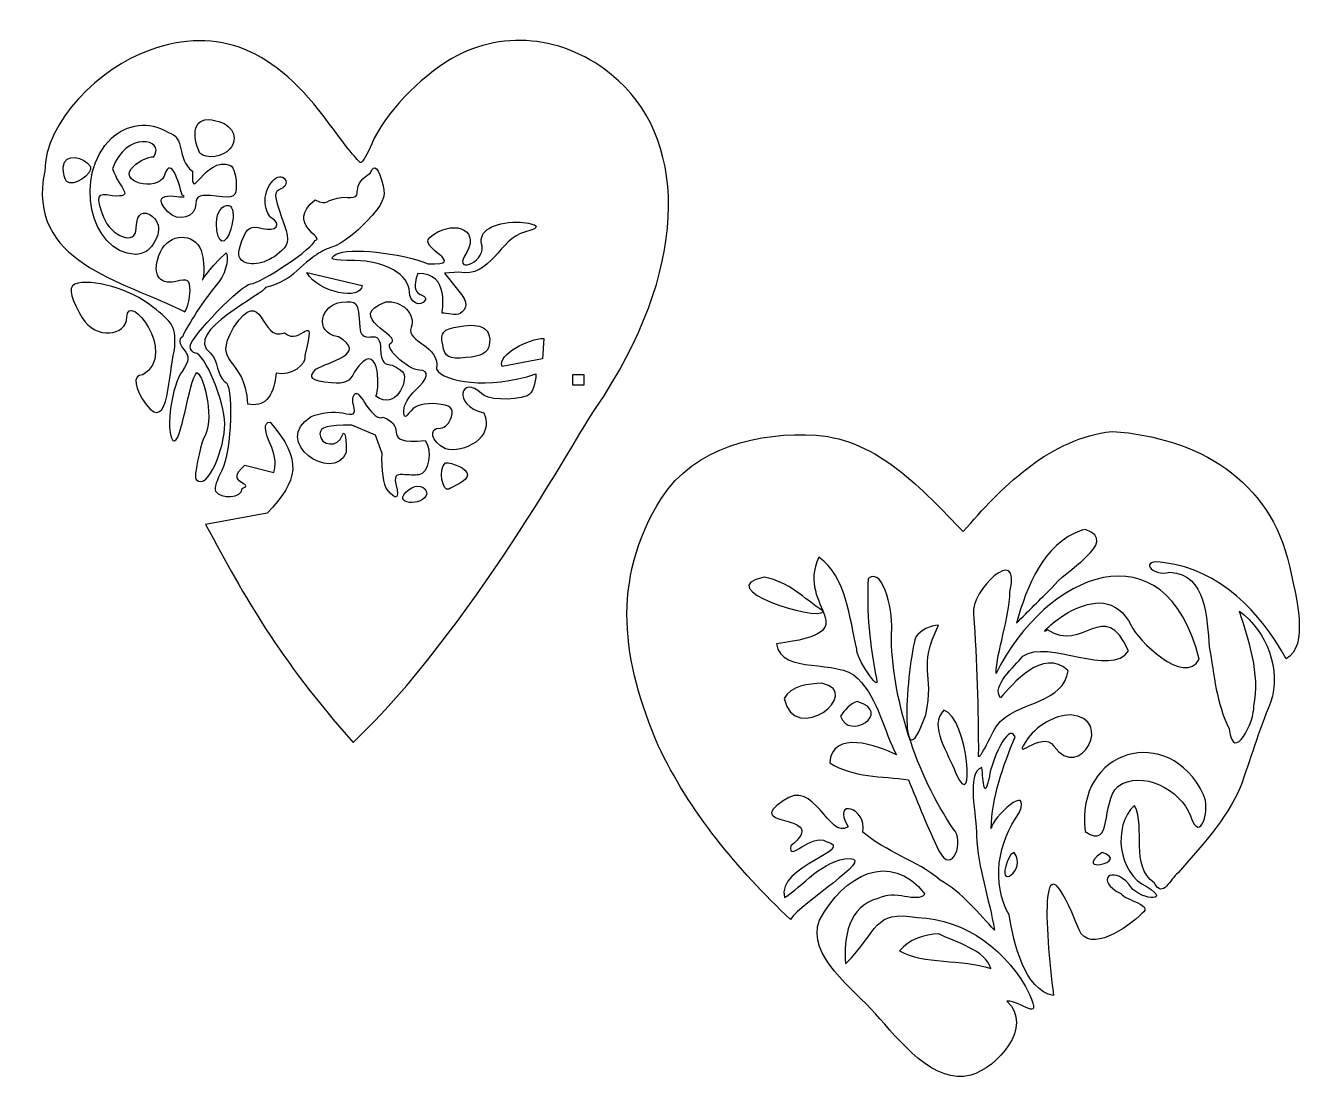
# Model space of a CAD drawing. Header units: centimetres. Extents: x -29.1 to 8.7, y 0.6 to 12.5.
# Drawn here: x -2.84 to 8.71, y 2.95 to 12.48 of the extents above; entities that cross this region are included whole.
import ezdxf

# ---------------------------------------------------------------- set-up
doc = ezdxf.new("R2010")
doc.units = ezdxf.units.CM
doc.header["$MEASUREMENT"] = 0
doc.header["$XCLIPFRAME"] = 0
doc.layers.add('Layer 1', color=7, linetype='Continuous')
picture_1 = doc.add_image_def('image2.jpg', size_in_pixel=(508, 491))

msp = doc.modelspace()

# ---------------------------------------------------------------- linework, layer by layer
at = {"layer": 'Layer 1'}
for points, knots in [([(0.11087, 6.03095), (-0.5695, 6.80321), (-0.84906, 7.31481), (-1.2163, 7.99285), (-1.2163, 7.99285), (-1.2163, 7.99285), (-0.66171, 8.09257), (-0.66171, 8.09257), (-0.66171, 8.09257), (-0.38241, 8.38669), (-0.33907, 8.57271), (-0.63668, 8.91141), (-0.63668, 8.91141), (-0.69631, 8.91141), (-0.69136, 8.83681), (-0.62155, 8.6836), (-0.62155, 8.6836), (-0.58854, 8.61116), (-0.58075, 8.51348), (-0.60375, 8.46057), (-0.60375, 8.46057), (-0.60375, 8.46057), (-0.86194, 8.5267), (-0.86194, 8.5267), (-0.86194, 8.5267), (-1.06457, 8.35058), (-0.75431, 8.36737), (-0.88789, 8.31453), (-0.88789, 8.31453), (-0.88789, 8.23095), (-1.07939, 8.215), (-1.12703, 8.29209), (-1.12703, 8.29209), (-1.14284, 8.31767), (-1.11208, 8.39633), (-1.06959, 8.47781), (-1.06959, 8.47781), (-0.98248, 8.64484), (-0.96193, 9.27474), (-1.04359, 9.27474), (-1.04359, 9.27474), (-1.11915, 9.3395), (-1.09613, 9.45447), (-1.17335, 9.53426), (-1.17335, 9.53426), (-1.42861, 9.72779), (-0.67523, 10.06866), (-0.67721, 10.12397), (-0.67721, 10.12397), (-0.59503, 10.14041), (-0.48203, 10.19546), (-0.42609, 10.2463), (-0.42609, 10.2463), (-0.24152, 10.41407), (-0.18048, 10.45541), (-0.06154, 10.49316), (-0.06154, 10.49316), (0.00318, 10.5137), (0.13669, 10.61582), (0.23517, 10.7201), (0.23517, 10.7201), (0.37559, 10.8688), (0.40722, 10.93766), (0.38179, 11.03935), (0.38179, 11.03935), (0.34205, 11.19827), (0.29929, 11.2424), (0.26852, 11.15624), (0.26852, 11.15624), (0.03739, 11.00953), (0.26295, 10.91635), (0.02043, 10.93565), (0.02043, 10.93565), (-0.14722, 10.91891), (-0.10954, 10.85252), (-0.23151, 10.91218), (-0.23151, 10.91218), (-0.50542, 10.69532), (-0.1224, 10.56552), (-0.23349, 10.54638), (-0.23349, 10.54638), (-0.23069, 10.48886), (-0.7222, 10.15711), (-0.81022, 10.15711), (-0.81022, 10.15711), (-0.88642, 10.15711), (-1.355, 9.67566), (-1.355, 9.59737), (-1.355, 9.59737), (-1.355, 9.56267), (-1.33373, 9.53427), (-1.30773, 9.53427), (-1.30773, 9.53427), (-1.22612, 9.53427), (-1.04358, 9.09488), (-1.04358, 8.89842), (-1.04358, 8.89842), (-1.04358, 8.68573), (-1.19219, 8.29346), (-1.30015, 8.39515), (-1.30015, 8.39515), (-1.32832, 8.42169), (-1.264, 8.68427), (-1.23352, 8.77171), (-1.23352, 8.77171), (-1.13104, 8.90421), (-1.22441, 9.32713), (-1.29397, 9.35825), (-1.29397, 9.35825), (-1.37101, 9.29261), (-1.43158, 8.69549), (-1.50981, 8.74647), (-1.50981, 8.74647), (-1.58286, 8.86171), (-1.51606, 9.24403), (-1.42836, 9.36924), (-1.42836, 9.36924), (-1.36103, 9.46537), (-1.35805, 9.50135), (-1.41205, 9.56641), (-1.41205, 9.56641), (-1.45547, 9.61873), (-1.45993, 9.65797), (-1.42506, 9.68096), (-1.42506, 9.68096), (-1.33383, 9.86067), (-1.22405, 10.01917), (-1.09485, 10.17665), (-1.09485, 10.17665), (-1.02054, 10.27407), (-1.00717, 10.42007), (-1.03245, 10.43569), (-1.03245, 10.43569), (-1.39362, 10.09641), (-1.16066, 10.11746), (-1.25568, 10.45556), (-1.25568, 10.45556), (-1.31793, 10.62042), (-1.54569, 10.61442), (-1.62248, 10.44589), (-1.62248, 10.44589), (-1.70684, 10.26074), (-1.64368, 10.13854), (-1.4843, 10.17855), (-1.4843, 10.17855), (-1.37486, 10.20602), (-1.35515, 10.19293), (-1.35582, 10.09322), (-1.35582, 10.09322), (-1.35626, 10.02845), (-1.37688, 9.94345), (-1.40166, 9.90434), (-1.40166, 9.90434), (-1.97047, 10.19255), (-2.83501, 10.34887), (-2.66313, 11.17046), (-2.66313, 11.17046), (-2.66313, 11.61359), (-2.16784, 12.10095), (-1.7248, 12.25703), (-1.7248, 12.25703), (-1.09507, 12.47888), (-0.59864, 12.27687), (-0.10382, 11.59742), (-0.10382, 11.59742), (0.03651, 11.40473), (0.16394, 11.24707), (0.17935, 11.24707), (0.17935, 11.24707), (0.19476, 11.24707), (0.23938, 11.32298), (0.27851, 11.41576), (0.27851, 11.41576), (0.38866, 11.67696), (0.7063, 12.015), (0.99976, 12.18331), (0.99976, 12.18331), (1.47957, 12.4585), (2.06516, 12.38051), (2.49848, 11.9837), (2.49848, 11.9837), (3.12745, 11.40772), (3.13323, 10.2747), (2.29183, 9.03468), (2.29183, 9.03468), (2.13523, 8.811), (1.15797, 7.02207), (0.11088, 6.03096), (0.11088, 6.03096), (0.11088, 6.03096), (0.11087, 6.03095), (0.11087, 6.03095)], [0, 0, 0, 0, 0.02040816, 0.02040816, 0.02040816, 0.02040816, 0.04081633, 0.04081633, 0.04081633, 0.04081633, 0.06122449, 0.06122449, 0.06122449, 0.06122449, 0.08163265, 0.08163265, 0.08163265, 0.08163265, 0.10204082, 0.10204082, 0.10204082, 0.10204082, 0.12244898, 0.12244898, 0.12244898, 0.12244898, 0.14285714, 0.14285714, 0.14285714, 0.14285714, 0.16326531, 0.16326531, 0.16326531, 0.16326531, 0.18367347, 0.18367347, 0.18367347, 0.18367347, 0.20408163, 0.20408163, 0.20408163, 0.20408163, 0.2244898, 0.2244898, 0.2244898, 0.2244898, 0.24489796, 0.24489796, 0.24489796, 0.24489796, 0.26530612, 0.26530612, 0.26530612, 0.26530612, 0.28571429, 0.28571429, 0.28571429, 0.28571429, 0.30612245, 0.30612245, 0.30612245, 0.30612245, 0.32653061, 0.32653061, 0.32653061, 0.32653061, 0.34693878, 0.34693878, 0.34693878, 0.34693878, 0.36734694, 0.36734694, 0.36734694, 0.36734694, 0.3877551, 0.3877551, 0.3877551, 0.3877551, 0.40816327, 0.40816327, 0.40816327, 0.40816327, 0.42857143, 0.42857143, 0.42857143, 0.42857143, 0.44897959, 0.44897959, 0.44897959, 0.44897959, 0.46938776, 0.46938776, 0.46938776, 0.46938776, 0.48979592, 0.48979592, 0.48979592, 0.48979592, 0.51020408, 0.51020408, 0.51020408, 0.51020408, 0.53061224, 0.53061224, 0.53061224, 0.53061224, 0.55102041, 0.55102041, 0.55102041, 0.55102041, 0.57142857, 0.57142857, 0.57142857, 0.57142857, 0.59183673, 0.59183673, 0.59183673, 0.59183673, 0.6122449, 0.6122449, 0.6122449, 0.6122449, 0.63265306, 0.63265306, 0.63265306, 0.63265306, 0.65306122, 0.65306122, 0.65306122, 0.65306122, 0.67346939, 0.67346939, 0.67346939, 0.67346939, 0.69387755, 0.69387755, 0.69387755, 0.69387755, 0.71428571, 0.71428571, 0.71428571, 0.71428571, 0.73469388, 0.73469388, 0.73469388, 0.73469388, 0.75510204, 0.75510204, 0.75510204, 0.75510204, 0.7755102, 0.7755102, 0.7755102, 0.7755102, 0.79591837, 0.79591837, 0.79591837, 0.79591837, 0.81632653, 0.81632653, 0.81632653, 0.81632653, 0.83673469, 0.83673469, 0.83673469, 0.83673469, 0.85714286, 0.85714286, 0.85714286, 0.85714286, 0.87755102, 0.87755102, 0.87755102, 0.87755102, 0.89795918, 0.89795918, 0.89795918, 0.89795918, 0.91836735, 0.91836735, 0.91836735, 0.91836735, 0.93877551, 0.93877551, 0.93877551, 0.93877551, 0.95918367, 0.95918367, 0.95918367, 0.95918367, 1, 1, 1, 1]), ([(-0.99716, 11.37024), (-0.91381, 11.47067), (-0.97609, 11.5953), (-1.12373, 11.62352), (-1.12373, 11.62352), (-1.33546, 11.68151), (-1.34264, 11.48662), (-1.26852, 11.33357), (-1.26852, 11.33357), (-1.20986, 11.27491), (-1.05941, 11.29525), (-0.99716, 11.37024)], [0, 0, 0, 0, 0.25, 0.25, 0.25, 0.25, 0.5, 0.5, 0.5, 0.5, 1, 1, 1, 1]), ([(-1.73831, 10.45633), (-1.63881, 10.54768), (-1.58708, 10.69569), (-1.71584, 10.7786), (-1.71584, 10.7786), (-1.80679, 10.82728), (-1.83998, 10.74889), (-1.83998, 10.65852), (-1.83998, 10.65852), (-1.83998, 10.49298), (-2.06973, 10.5861), (-2.13485, 10.75736), (-2.13485, 10.75736), (-2.20897, 10.95232), (-2.19925, 10.97579), (-2.05571, 10.94835), (-2.05571, 10.94835), (-1.83403, 10.93265), (-1.99769, 11.01382), (-2.05241, 11.19209), (-2.05241, 11.19209), (-1.94349, 11.52873), (-1.5705, 11.46804), (-1.68312, 11.30055), (-1.68312, 11.30055), (-1.73512, 11.29968), (-1.81524, 11.26139), (-1.86118, 11.21545), (-1.86118, 11.21545), (-2.03212, 11.07501), (-1.64693, 10.97955), (-1.58938, 11.126), (-1.58938, 11.126), (-1.52078, 11.34651), (-1.44217, 11.00018), (-1.42797, 10.95287), (-1.42797, 10.95287), (-1.30958, 10.893), (-1.77513, 11.04711), (-1.55664, 10.80361), (-1.55664, 10.80361), (-1.46122, 10.70819), (-1.30311, 10.75512), (-1.30311, 10.87887), (-1.30311, 10.87887), (-1.30311, 10.94869), (-1.26585, 10.96235), (-1.12145, 10.94549), (-1.12145, 10.94549), (-0.95578, 10.92615), (-0.93979, 10.93593), (-0.93979, 11.05666), (-0.93979, 11.05666), (-0.93979, 11.12947), (-0.96336, 11.2036), (-0.99216, 11.2214), (-0.99216, 11.2214), (-1.23107, 11.31365), (-1.35203, 10.85146), (-1.3337, 11.16921), (-1.3337, 11.16921), (-1.48747, 11.28713), (-1.38358, 11.47466), (-1.55716, 11.51961), (-1.55716, 11.51961), (-1.72252, 11.62909), (-1.92749, 11.59164), (-2.06389, 11.46649), (-2.06389, 11.46649), (-2.40602, 11.13422), (-2.26323, 10.44066), (-1.84809, 10.4207), (-1.84809, 10.4207), (-1.81954, 10.41933), (-1.77014, 10.43536), (-1.7383, 10.45634), (-1.7383, 10.45634), (-1.7383, 10.45634), (-1.7383, 10.45634), (-1.7383, 10.45634), (-1.7383, 10.45634), (-1.7383, 10.45634), (-1.73831, 10.45633), (-1.73831, 10.45633)], [0, 0, 0, 0, 0.04545455, 0.04545455, 0.04545455, 0.04545455, 0.09090909, 0.09090909, 0.09090909, 0.09090909, 0.13636364, 0.13636364, 0.13636364, 0.13636364, 0.18181818, 0.18181818, 0.18181818, 0.18181818, 0.22727273, 0.22727273, 0.22727273, 0.22727273, 0.27272727, 0.27272727, 0.27272727, 0.27272727, 0.31818182, 0.31818182, 0.31818182, 0.31818182, 0.36363636, 0.36363636, 0.36363636, 0.36363636, 0.40909091, 0.40909091, 0.40909091, 0.40909091, 0.45454545, 0.45454545, 0.45454545, 0.45454545, 0.5, 0.5, 0.5, 0.5, 0.54545455, 0.54545455, 0.54545455, 0.54545455, 0.59090909, 0.59090909, 0.59090909, 0.59090909, 0.63636364, 0.63636364, 0.63636364, 0.63636364, 0.68181818, 0.68181818, 0.68181818, 0.68181818, 0.72727273, 0.72727273, 0.72727273, 0.72727273, 0.77272727, 0.77272727, 0.77272727, 0.77272727, 0.81818182, 0.81818182, 0.81818182, 0.81818182, 0.86363636, 0.86363636, 0.86363636, 0.86363636, 0.90909091, 0.90909091, 0.90909091, 0.90909091, 1, 1, 1, 1]), ([(-2.25126, 11.21165), (-2.30732, 11.29843), (-2.4829, 11.34294), (-2.49689, 11.20742), (-2.49689, 11.20742), (-2.49689, 11.1531), (-2.48214, 11.0939), (-2.46411, 11.07588), (-2.46411, 11.07588), (-2.41319, 11.02496), (-2.22857, 11.14272), (-2.25126, 11.21165)], [0, 0, 0, 0, 0.25, 0.25, 0.25, 0.25, 0.5, 0.5, 0.5, 0.5, 1, 1, 1, 1]), ([(-0.52974, 10.45592), (-0.46098, 10.52468), (-0.46133, 10.5588), (-0.53289, 10.75778), (-0.53289, 10.75778), (-0.60196, 10.94986), (-0.60296, 10.98619), (-0.53982, 11.01041), (-0.53982, 11.01041), (-0.49926, 11.02597), (-0.48132, 11.06336), (-0.49994, 11.0935), (-0.49994, 11.0935), (-0.55276, 11.17896), (-0.68027, 11.04665), (-0.68027, 10.90639), (-0.68027, 10.90639), (-0.68027, 10.8402), (-0.65691, 10.77162), (-0.62837, 10.75397), (-0.62837, 10.75397), (-0.52619, 10.69082), (-0.57891, 10.62285), (-0.70544, 10.65461), (-0.70544, 10.65461), (-0.8126, 10.68151), (-0.84367, 10.66265), (-0.88911, 10.54312), (-0.88911, 10.54312), (-0.93059, 10.43402), (-0.92764, 10.3891), (-0.87691, 10.35721), (-0.87691, 10.35721), (-0.79511, 10.30579), (-0.63406, 10.35157), (-0.52972, 10.45591), (-0.52972, 10.45591), (-0.52972, 10.45591), (-0.52974, 10.45592), (-0.52974, 10.45592)], [0, 0, 0, 0, 0.09090909, 0.09090909, 0.09090909, 0.09090909, 0.18181818, 0.18181818, 0.18181818, 0.18181818, 0.27272727, 0.27272727, 0.27272727, 0.27272727, 0.36363636, 0.36363636, 0.36363636, 0.36363636, 0.45454545, 0.45454545, 0.45454545, 0.45454545, 0.54545455, 0.54545455, 0.54545455, 0.54545455, 0.63636364, 0.63636364, 0.63636364, 0.63636364, 0.72727273, 0.72727273, 0.72727273, 0.72727273, 0.81818182, 0.81818182, 0.81818182, 0.81818182, 1, 1, 1, 1]), ([(-0.99305, 10.85394), (-1.02585, 10.88674), (-1.12229, 10.8325), (-1.1194, 10.69947), (-1.1194, 10.69947), (-1.11499, 10.49686), (-1.03414, 10.49626), (-0.98859, 10.64892), (-0.98859, 10.64892), (-0.96009, 10.74444), (-0.96179, 10.82268), (-0.99305, 10.85394), (-0.99305, 10.85394), (-0.99305, 10.85394), (-0.99305, 10.85394), (-0.99305, 10.85394)], [0, 0, 0, 0, 0.2, 0.2, 0.2, 0.2, 0.4, 0.4, 0.4, 0.4, 0.6, 0.6, 0.6, 0.6, 1, 1, 1, 1]), ([(1.07408, 9.89008), (1.12532, 9.92258), (1.16711, 9.98131), (1.0508, 10.10582), (1.0508, 10.10582), (1.0508, 10.10582), (0.93327, 10.25199), (0.93327, 10.25199), (0.93327, 10.25199), (0.93327, 10.25199), (1.06097, 10.26091), (1.06097, 10.26091), (1.06097, 10.26091), (1.35739, 10.20552), (1.41961, 10.56482), (1.66153, 10.62423), (1.66153, 10.62423), (1.89557, 10.68453), (1.64345, 10.71489), (1.54846, 10.71227), (1.54846, 10.71227), (1.33861, 10.69822), (1.22853, 10.61111), (1.27326, 10.49452), (1.27326, 10.49452), (1.29271, 10.33736), (0.98947, 10.23787), (1.1353, 10.44132), (1.1353, 10.44132), (1.25457, 10.66699), (0.98495, 10.73411), (0.79995, 10.57341), (0.79995, 10.57341), (0.68616, 10.48992), (1.1618, 10.31866), (0.78599, 10.33797), (0.78599, 10.33797), (0.53779, 10.43705), (0.06723, 10.48562), (-0.04008, 10.42323), (-0.04008, 10.42323), (-0.11671, 10.37868), (-0.08402, 10.36756), (0.12741, 10.36629), (0.12741, 10.36629), (0.39725, 10.36467), (0.6173, 10.23732), (0.6173, 10.08277), (0.6173, 10.08277), (0.6173, 9.99102), (0.71477, 9.9373), (0.76073, 10.01167), (0.76073, 10.01167), (0.77992, 10.08415), (0.60614, 10.01278), (0.69286, 10.24996), (0.69286, 10.24996), (0.99098, 10.26096), (0.90727, 9.89287), (0.91088, 9.89264), (0.91088, 9.89264), (0.9537, 9.89221), (1.03694, 9.86654), (1.07407, 9.89008), (1.07407, 9.89008), (1.07407, 9.89008), (1.07408, 9.89008), (1.07408, 9.89008)], [0, 0, 0, 0, 0.05555556, 0.05555556, 0.05555556, 0.05555556, 0.11111111, 0.11111111, 0.11111111, 0.11111111, 0.16666667, 0.16666667, 0.16666667, 0.16666667, 0.22222222, 0.22222222, 0.22222222, 0.22222222, 0.27777778, 0.27777778, 0.27777778, 0.27777778, 0.33333333, 0.33333333, 0.33333333, 0.33333333, 0.38888889, 0.38888889, 0.38888889, 0.38888889, 0.44444444, 0.44444444, 0.44444444, 0.44444444, 0.5, 0.5, 0.5, 0.5, 0.55555556, 0.55555556, 0.55555556, 0.55555556, 0.61111111, 0.61111111, 0.61111111, 0.61111111, 0.66666667, 0.66666667, 0.66666667, 0.66666667, 0.72222222, 0.72222222, 0.72222222, 0.72222222, 0.77777778, 0.77777778, 0.77777778, 0.77777778, 0.83333333, 0.83333333, 0.83333333, 0.83333333, 0.88888889, 0.88888889, 0.88888889, 0.88888889, 1, 1, 1, 1]), ([(-1.75187, 9.06975), (-1.85321, 9.21444), (-1.88074, 9.33715), (-1.78157, 9.33715), (-1.78157, 9.33715), (-1.45879, 9.53523), (-1.91693, 10.1022), (-1.92596, 9.8557), (-1.92596, 9.8557), (-1.92596, 9.68541), (-2.20894, 9.65139), (-2.32638, 9.85228), (-2.32638, 9.85228), (-2.41233, 9.99931), (-2.46709, 10.12586), (-2.39247, 10.1545), (-2.39247, 10.1545), (-2.24713, 10.21027), (-1.88698, 10.10971), (-1.69401, 9.95065), (-1.69401, 9.95065), (-1.51653, 9.80435), (-1.47268, 9.78378), (-1.49851, 9.54857), (-1.49851, 9.54857), (-1.5485, 9.3825), (-1.54354, 8.79954), (-1.75188, 9.06975), (-1.75188, 9.06975), (-1.75188, 9.06975), (-1.75187, 9.06975), (-1.75187, 9.06975)], [0, 0, 0, 0, 0.11111111, 0.11111111, 0.11111111, 0.11111111, 0.22222222, 0.22222222, 0.22222222, 0.22222222, 0.33333333, 0.33333333, 0.33333333, 0.33333333, 0.44444444, 0.44444444, 0.44444444, 0.44444444, 0.55555556, 0.55555556, 0.55555556, 0.55555556, 0.66666667, 0.66666667, 0.66666667, 0.66666667, 0.77777778, 0.77777778, 0.77777778, 0.77777778, 1, 1, 1, 1]), ([(-0.58219, 9.35242), (-0.44759, 9.31864), (-0.304, 9.4338), (-0.32245, 9.51306), (-0.32245, 9.51306), (-0.21425, 9.9579), (-0.36086, 9.58047), (-0.50706, 9.71695), (-0.50706, 9.71695), (-0.72533, 9.61915), (-0.69642, 10.17275), (-0.96417, 9.76357), (-0.96417, 9.76357), (-1.16674, 9.41229), (-0.85921, 9.51783), (-0.83598, 9.07461), (-0.83598, 9.07461), (-0.69772, 9.04917), (-0.60177, 9.11678), (-0.58218, 9.35242), (-0.58218, 9.35242), (-0.58218, 9.35242), (-0.58219, 9.35242), (-0.58219, 9.35242)], [0, 0, 0, 0, 0.14285714, 0.14285714, 0.14285714, 0.14285714, 0.28571429, 0.28571429, 0.28571429, 0.28571429, 0.42857143, 0.42857143, 0.42857143, 0.42857143, 0.57142857, 0.57142857, 0.57142857, 0.57142857, 0.71428571, 0.71428571, 0.71428571, 0.71428571, 1, 1, 1, 1]), ([(0.19291, 10.14038), (0.19291, 10.14038), (-0.3069, 10.25719), (-0.3069, 10.25719), (-0.3069, 10.25719), (-0.19275, 10.07345), (0.17959, 10.00645), (0.19291, 10.14038)], [0, 0, 0, 0, 0.33333333, 0.33333333, 0.33333333, 0.33333333, 1, 1, 1, 1]), ([(0.5654, 9.35259), (0.52986, 9.39541), (0.46861, 9.43044), (0.42929, 9.43044), (0.42929, 9.43044), (0.3873, 9.43044), (0.35779, 9.48493), (0.35779, 9.56247), (0.35779, 9.56247), (0.35779, 9.65942), (0.33366, 9.69045), (0.26696, 9.67925), (0.26696, 9.67925), (0.20689, 9.66916), (0.17434, 9.69915), (0.17084, 9.76781), (0.17084, 9.76781), (0.15924, 9.99531), (0.14983, 10.00823), (0.00745, 9.99185), (0.00745, 9.99185), (-0.17492, 9.97401), (-0.25387, 9.71896), (-0.02159, 9.68073), (-0.02159, 9.68073), (0.25118, 9.52706), (-0.11624, 9.45307), (-0.22495, 9.39026), (-0.22495, 9.39026), (-0.29518, 9.30564), (-0.27335, 9.28643), (-0.08338, 9.26569), (-0.08338, 9.26569), (0.03659, 9.25259), (0.08321, 9.27513), (0.12318, 9.36556), (0.12318, 9.36556), (0.34626, 9.69797), (0.35629, 9.22215), (0.31629, 9.14745), (0.31629, 9.14745), (0.4994, 9.01205), (0.60022, 9.28175), (0.56542, 9.35259), (0.56542, 9.35259), (0.56542, 9.35259), (0.56542, 9.35259), (0.56542, 9.35259), (0.56542, 9.35259), (0.56542, 9.35259), (0.5654, 9.35259), (0.5654, 9.35259)], [0, 0, 0, 0, 0.07142857, 0.07142857, 0.07142857, 0.07142857, 0.14285714, 0.14285714, 0.14285714, 0.14285714, 0.21428571, 0.21428571, 0.21428571, 0.21428571, 0.28571429, 0.28571429, 0.28571429, 0.28571429, 0.35714286, 0.35714286, 0.35714286, 0.35714286, 0.42857143, 0.42857143, 0.42857143, 0.42857143, 0.5, 0.5, 0.5, 0.5, 0.57142857, 0.57142857, 0.57142857, 0.57142857, 0.64285714, 0.64285714, 0.64285714, 0.64285714, 0.71428571, 0.71428571, 0.71428571, 0.71428571, 0.78571429, 0.78571429, 0.78571429, 0.78571429, 0.85714286, 0.85714286, 0.85714286, 0.85714286, 1, 1, 1, 1]), ([(1.28659, 8.99585), (0.9949, 9.06438), (1.08601, 9.34412), (1.2661, 9.17093), (1.2661, 9.17093), (1.30156, 9.11355), (1.54875, 9.10128), (1.67708, 9.15053), (1.67708, 9.15053), (1.72548, 9.1691), (1.75706, 9.2651), (1.75401, 9.34597), (1.75401, 9.34597), (1.31913, 9.20102), (0.93104, 9.27755), (0.85977, 9.38763), (0.85977, 9.38763), (0.90116, 9.6089), (0.5825, 9.62876), (0.63415, 9.76277), (0.63415, 9.76277), (0.67911, 9.87994), (0.54769, 10.01322), (0.4068, 9.99333), (0.4068, 9.99333), (0.02389, 9.86174), (0.56162, 9.68495), (0.45328, 9.6255), (0.45328, 9.6255), (0.37396, 9.59778), (0.59695, 9.38322), (0.70815, 9.38026), (0.70815, 9.38026), (0.80315, 9.37773), (0.78747, 9.30389), (0.66922, 9.19687), (0.66922, 9.19687), (0.61213, 9.1452), (0.56616, 9.06567), (0.56706, 9.02014), (0.56706, 9.02014), (0.56852, 8.94705), (0.57611, 8.94647), (0.63194, 9.01521), (0.63194, 9.01521), (0.6702, 9.06232), (0.75958, 9.08681), (0.85824, 9.07722), (0.85824, 9.07722), (0.99094, 9.06433), (1.0164, 9.04257), (0.99492, 8.96044), (0.99492, 8.96044), (0.9804, 8.90492), (0.93621, 8.8595), (0.89672, 8.8595), (0.89672, 8.8595), (0.78288, 8.8595), (0.81332, 8.73383), (0.9417, 8.67377), (0.9417, 8.67377), (1.10015, 8.62444), (1.39446, 8.7755), (1.28659, 8.99583), (1.28659, 8.99583), (1.28659, 8.99583), (1.28659, 8.99585), (1.28659, 8.99585)], [0, 0, 0, 0, 0.05555556, 0.05555556, 0.05555556, 0.05555556, 0.11111111, 0.11111111, 0.11111111, 0.11111111, 0.16666667, 0.16666667, 0.16666667, 0.16666667, 0.22222222, 0.22222222, 0.22222222, 0.22222222, 0.27777778, 0.27777778, 0.27777778, 0.27777778, 0.33333333, 0.33333333, 0.33333333, 0.33333333, 0.38888889, 0.38888889, 0.38888889, 0.38888889, 0.44444444, 0.44444444, 0.44444444, 0.44444444, 0.5, 0.5, 0.5, 0.5, 0.55555556, 0.55555556, 0.55555556, 0.55555556, 0.61111111, 0.61111111, 0.61111111, 0.61111111, 0.66666667, 0.66666667, 0.66666667, 0.66666667, 0.72222222, 0.72222222, 0.72222222, 0.72222222, 0.77777778, 0.77777778, 0.77777778, 0.77777778, 0.83333333, 0.83333333, 0.83333333, 0.83333333, 0.88888889, 0.88888889, 0.88888889, 0.88888889, 1, 1, 1, 1]), ([(1.33541, 9.60464), (1.36307, 9.75048), (1.26838, 9.81061), (1.06974, 9.77335), (1.06974, 9.77335), (0.91295, 9.74394), (0.8946, 9.72415), (0.91673, 9.6084), (0.91673, 9.6084), (0.93885, 9.49267), (0.96441, 9.47876), (1.1295, 9.49258), (1.1295, 9.49258), (1.26363, 9.50382), (1.32234, 9.53577), (1.33541, 9.60464)], [0, 0, 0, 0, 0.2, 0.2, 0.2, 0.2, 0.4, 0.4, 0.4, 0.4, 0.6, 0.6, 0.6, 0.6, 1, 1, 1, 1]), ([(1.81508, 9.48308), (1.81508, 9.48308), (1.82621, 9.66472), (1.82621, 9.66472), (1.82621, 9.66472), (1.69561, 9.6685), (1.40932, 9.52179), (1.45125, 9.41252), (1.45125, 9.41252), (1.45125, 9.41252), (1.81509, 9.48308), (1.81509, 9.48308), (1.81509, 9.48308), (1.81509, 9.48308), (1.81508, 9.48308), (1.81508, 9.48308)], [0, 0, 0, 0, 0.2, 0.2, 0.2, 0.2, 0.4, 0.4, 0.4, 0.4, 0.6, 0.6, 0.6, 0.6, 1, 1, 1, 1]), ([(0.49779, 8.34303), (0.4775, 8.42062), (0.49341, 8.44708), (0.55662, 8.44086), (0.55662, 8.44086), (0.60427, 8.43617), (0.66973, 8.43502), (0.70208, 8.43831), (0.70208, 8.43831), (0.78964, 8.44721), (0.82967, 8.66149), (0.75955, 8.74598), (0.75955, 8.74598), (0.32663, 8.71494), (0.62882, 8.86212), (0.38084, 8.9573), (0.38084, 8.9573), (0.28611, 8.91576), (0.1905, 9.16125), (0.14413, 9.17093), (0.14413, 9.17093), (0.11177, 9.17093), (0.09814, 9.12519), (0.11325, 9.06737), (0.11325, 9.06737), (0.13622, 8.97953), (0.12122, 8.96861), (0.01449, 8.99539), (0.01449, 8.99539), (-0.05472, 9.01276), (-0.18097, 8.99814), (-0.26605, 8.96289), (-0.26605, 8.96289), (-0.63393, 8.7426), (-0.07162, 8.35166), (0.04773, 8.63897), (0.04773, 8.63897), (0.05649, 8.72532), (0.03582, 8.86969), (0.01307, 8.79166), (0.01307, 8.79166), (-0.01915, 8.68116), (-0.18719, 8.69513), (-0.18719, 8.80831), (-0.18719, 8.80831), (-0.18719, 8.86722), (-0.1197, 8.88545), (0.09828, 8.88545), (0.09828, 8.88545), (0.09828, 8.88545), (0.31241, 8.79627), (0.31241, 8.79627), (0.31241, 8.79627), (0.31241, 8.79627), (0.37191, 8.62988), (0.37191, 8.62988), (0.37191, 8.62988), (0.3654, 8.48932), (0.38577, 8.34334), (0.41719, 8.30548), (0.41719, 8.30548), (0.49937, 8.20646), (0.52981, 8.22063), (0.4978, 8.34301), (0.4978, 8.34301), (0.4978, 8.34301), (0.49779, 8.34303), (0.49779, 8.34303)], [0, 0, 0, 0, 0.05555556, 0.05555556, 0.05555556, 0.05555556, 0.11111111, 0.11111111, 0.11111111, 0.11111111, 0.16666667, 0.16666667, 0.16666667, 0.16666667, 0.22222222, 0.22222222, 0.22222222, 0.22222222, 0.27777778, 0.27777778, 0.27777778, 0.27777778, 0.33333333, 0.33333333, 0.33333333, 0.33333333, 0.38888889, 0.38888889, 0.38888889, 0.38888889, 0.44444444, 0.44444444, 0.44444444, 0.44444444, 0.5, 0.5, 0.5, 0.5, 0.55555556, 0.55555556, 0.55555556, 0.55555556, 0.61111111, 0.61111111, 0.61111111, 0.61111111, 0.66666667, 0.66666667, 0.66666667, 0.66666667, 0.72222222, 0.72222222, 0.72222222, 0.72222222, 0.77777778, 0.77777778, 0.77777778, 0.77777778, 0.83333333, 0.83333333, 0.83333333, 0.83333333, 0.88888889, 0.88888889, 0.88888889, 0.88888889, 1, 1, 1, 1]), ([(6.88388, 8.82215), (6.34508, 8.73438), (5.94234, 8.32431), (5.60024, 7.92764), (5.60024, 7.92764), (5.22879, 8.3052), (4.84288, 8.7527), (4.27808, 8.79508), (4.27808, 8.79508), (3.76561, 8.82728), (3.18093, 8.68716), (2.88627, 8.22948), (2.88627, 8.22948), (2.41939, 7.48742), (2.53574, 6.74842), (2.85599, 6.00493), (2.85599, 6.00493), (3.13589, 5.40499), (3.56885, 4.89072), (4.04612, 4.4384), (4.04612, 4.4384), (4.14646, 4.59476), (4.79571, 4.98317), (4.58216, 4.9866), (4.58216, 4.9866), (4.33116, 4.98336), (4.15198, 4.7296), (3.99155, 4.63529), (3.99155, 4.63529), (3.91538, 4.92384), (4.65035, 5.06304), (4.36778, 5.14113), (4.36778, 5.14113), (4.23432, 5.21976), (4.02176, 4.94365), (4.04918, 5.10049), (4.04918, 5.10049), (4.42457, 5.4072), (3.59722, 5.25307), (3.98015, 5.50553), (3.98015, 5.50553), (4.2586, 5.72338), (4.39063, 5.14993), (4.56497, 5.27201), (4.56497, 5.27201), (4.40631, 5.54039), (4.74438, 5.44461), (4.69554, 5.22538), (4.69554, 5.22538), (4.9004, 5.04833), (5.18149, 4.97103), (5.39337, 4.79349), (5.39337, 4.79349), (5.5878, 4.68294), (5.74884, 4.48481), (5.88084, 4.34269), (5.88084, 4.34269), (5.83658, 4.62568), (5.73022, 4.90044), (5.71859, 5.19119), (5.71859, 5.19119), (5.72494, 5.36328), (5.62131, 5.75727), (5.76673, 5.80593), (5.76673, 5.80593), (5.78321, 5.68297), (5.78413, 5.49399), (5.83569, 5.72876), (5.83569, 5.72876), (5.84717, 5.83688), (6.0061, 6.22534), (6.06624, 6.08149), (6.06624, 6.08149), (5.95948, 5.81968), (5.85433, 5.53311), (5.85206, 5.25729), (5.85206, 5.25729), (5.85891, 5.35555), (6.21493, 5.68137), (6.10471, 5.39665), (6.10471, 5.39665), (5.91059, 5.13656), (5.84985, 4.76787), (6.01267, 4.48008), (6.01267, 4.48008), (6.05446, 4.22727), (6.15161, 3.80281), (6.41256, 3.75442), (6.41256, 3.75442), (6.3378, 4.36265), (6.26809, 5.30343), (6.64197, 4.34636), (6.64197, 4.34636), (6.73472, 4.12779), (7.08132, 4.36585), (7.20989, 4.4945), (7.20989, 4.4945), (7.31449, 4.57238), (7.06606, 4.60699), (7.01829, 4.67162), (7.01829, 4.67162), (6.77572, 4.78915), (6.93724, 4.93301), (7.09115, 4.7564), (7.09115, 4.7564), (7.15801, 4.61499), (7.49594, 4.58613), (7.25365, 4.73288), (7.25365, 4.73288), (6.99459, 4.84999), (6.93926, 5.28096), (7.14135, 5.46543), (7.14135, 5.46543), (7.24753, 5.25073), (7.09428, 4.93305), (7.3209, 4.76421), (7.3209, 4.76421), (7.39612, 4.62557), (7.46305, 4.80372), (7.53321, 4.85854), (7.53321, 4.85854), (7.74026, 5.09707), (7.96611, 5.33391), (8.0922, 5.62725), (8.0922, 5.62725), (8.17946, 5.86513), (8.25627, 6.13434), (8.36581, 6.39005), (8.36581, 6.39005), (8.4641, 6.68649), (8.33089, 7.0302), (8.08665, 7.2111), (8.08665, 7.2111), (8.16596, 6.95019), (8.27498, 6.65215), (8.21485, 6.35913), (8.21485, 6.35913), (8.22472, 6.22889), (8.03063, 5.82551), (7.99299, 6.15401), (7.99299, 6.15401), (7.87646, 6.38499), (7.86002, 6.62981), (7.81409, 6.89244), (7.81409, 6.89244), (7.79116, 7.1393), (7.79237, 7.54686), (7.46039, 7.56217), (7.46039, 7.56217), (7.291, 7.51592), (7.16943, 7.69571), (7.41303, 7.64612), (7.41303, 7.64612), (7.90319, 7.59039), (8.27994, 7.19794), (8.50427, 6.78475), (8.50427, 6.78475), (8.71398, 6.8916), (8.59589, 7.34511), (8.53549, 7.61558), (8.53549, 7.61558), (8.36397, 8.39615), (7.71195, 8.77374), (6.94409, 8.82937), (6.94409, 8.82937), (6.94409, 8.82937), (6.88392, 8.82217), (6.88392, 8.82217), (6.88392, 8.82217), (6.88392, 8.82217), (6.88388, 8.82215), (6.88388, 8.82215)], [0, 0, 0, 0, 0.02272727, 0.02272727, 0.02272727, 0.02272727, 0.04545455, 0.04545455, 0.04545455, 0.04545455, 0.06818182, 0.06818182, 0.06818182, 0.06818182, 0.09090909, 0.09090909, 0.09090909, 0.09090909, 0.11363636, 0.11363636, 0.11363636, 0.11363636, 0.13636364, 0.13636364, 0.13636364, 0.13636364, 0.15909091, 0.15909091, 0.15909091, 0.15909091, 0.18181818, 0.18181818, 0.18181818, 0.18181818, 0.20454545, 0.20454545, 0.20454545, 0.20454545, 0.22727273, 0.22727273, 0.22727273, 0.22727273, 0.25, 0.25, 0.25, 0.25, 0.27272727, 0.27272727, 0.27272727, 0.27272727, 0.29545455, 0.29545455, 0.29545455, 0.29545455, 0.31818182, 0.31818182, 0.31818182, 0.31818182, 0.34090909, 0.34090909, 0.34090909, 0.34090909, 0.36363636, 0.36363636, 0.36363636, 0.36363636, 0.38636364, 0.38636364, 0.38636364, 0.38636364, 0.40909091, 0.40909091, 0.40909091, 0.40909091, 0.43181818, 0.43181818, 0.43181818, 0.43181818, 0.45454545, 0.45454545, 0.45454545, 0.45454545, 0.47727273, 0.47727273, 0.47727273, 0.47727273, 0.5, 0.5, 0.5, 0.5, 0.52272727, 0.52272727, 0.52272727, 0.52272727, 0.54545455, 0.54545455, 0.54545455, 0.54545455, 0.56818182, 0.56818182, 0.56818182, 0.56818182, 0.59090909, 0.59090909, 0.59090909, 0.59090909, 0.61363636, 0.61363636, 0.61363636, 0.61363636, 0.63636364, 0.63636364, 0.63636364, 0.63636364, 0.65909091, 0.65909091, 0.65909091, 0.65909091, 0.68181818, 0.68181818, 0.68181818, 0.68181818, 0.70454545, 0.70454545, 0.70454545, 0.70454545, 0.72727273, 0.72727273, 0.72727273, 0.72727273, 0.75, 0.75, 0.75, 0.75, 0.77272727, 0.77272727, 0.77272727, 0.77272727, 0.79545455, 0.79545455, 0.79545455, 0.79545455, 0.81818182, 0.81818182, 0.81818182, 0.81818182, 0.84090909, 0.84090909, 0.84090909, 0.84090909, 0.86363636, 0.86363636, 0.86363636, 0.86363636, 0.88636364, 0.88636364, 0.88636364, 0.88636364, 0.90909091, 0.90909091, 0.90909091, 0.90909091, 0.93181818, 0.93181818, 0.93181818, 0.93181818, 0.95454545, 0.95454545, 0.95454545, 0.95454545, 1, 1, 1, 1]), ([(1.13954, 8.43843), (1.13954, 8.50008), (0.99728, 8.54778), (0.9417, 8.5473), (0.9417, 8.5473), (0.86984, 8.48691), (0.91819, 8.28291), (0.97181, 8.30908), (0.97181, 8.30908), (1.00521, 8.32972), (1.13954, 8.38303), (1.13954, 8.43843)], [0, 0, 0, 0, 0.25, 0.25, 0.25, 0.25, 0.5, 0.5, 0.5, 0.5, 1, 1, 1, 1]), ([(0.77301, 8.26898), (0.77301, 8.33795), (0.67866, 8.35933), (0.6149, 8.30641), (0.6149, 8.30641), (0.42768, 8.16729), (0.75502, 8.14915), (0.77301, 8.26898)], [0, 0, 0, 0, 0.33333333, 0.33333333, 0.33333333, 0.33333333, 1, 1, 1, 1]), ([(7.72437, 6.78144), (7.59006, 6.53111), (7.16447, 6.95828), (7.11102, 7.08247), (7.11102, 7.08247), (6.85191, 7.6123), (6.19801, 6.92483), (6.35902, 7.04494), (6.35902, 7.04494), (6.67632, 6.82172), (6.86565, 7.34936), (7.08676, 6.85656), (7.08676, 6.85656), (6.93211, 6.6081), (6.36445, 6.97018), (6.13634, 6.80668), (6.13634, 6.80668), (6.0617, 6.71362), (5.85017, 6.53475), (5.93485, 6.43291), (5.93485, 6.43291), (6.0439, 6.54882), (6.3102, 6.8917), (6.54572, 6.67679), (6.54572, 6.67679), (6.5009, 6.39421), (6.12596, 6.39431), (5.94672, 6.23213), (5.94672, 6.23213), (5.86694, 6.17206), (5.76941, 5.88364), (5.7357, 5.90843), (5.7357, 5.90843), (5.73908, 6.3346), (5.72108, 6.76063), (5.69325, 7.1854), (5.69325, 7.1854), (5.65924, 7.3915), (6.12358, 7.83572), (6.02025, 7.38699), (6.02025, 7.38699), (6.01761, 7.1437), (5.89751, 6.84486), (5.89612, 6.65177), (5.89612, 6.65177), (6.34272, 7.56058), (7.41476, 7.99898), (7.72437, 6.78144)], [0, 0, 0, 0, 0.07692308, 0.07692308, 0.07692308, 0.07692308, 0.15384615, 0.15384615, 0.15384615, 0.15384615, 0.23076923, 0.23076923, 0.23076923, 0.23076923, 0.30769231, 0.30769231, 0.30769231, 0.30769231, 0.38461538, 0.38461538, 0.38461538, 0.38461538, 0.46153846, 0.46153846, 0.46153846, 0.46153846, 0.53846154, 0.53846154, 0.53846154, 0.53846154, 0.61538462, 0.61538462, 0.61538462, 0.61538462, 0.69230769, 0.69230769, 0.69230769, 0.69230769, 0.76923077, 0.76923077, 0.76923077, 0.76923077, 0.84615385, 0.84615385, 0.84615385, 0.84615385, 1, 1, 1, 1]), ([(6.70017, 7.94546), (7.0201, 7.83864), (6.49891, 7.57045), (6.39982, 7.42401), (6.39982, 7.42401), (6.29199, 7.31861), (6.18589, 7.21145), (6.0789, 7.1052), (6.0789, 7.1052), (6.17313, 7.43665), (6.31752, 7.81457), (6.666, 7.942), (6.666, 7.942), (6.666, 7.942), (6.70018, 7.94545), (6.70018, 7.94545), (6.70018, 7.94545), (6.70018, 7.94545), (6.70017, 7.94546), (6.70017, 7.94546)], [0, 0, 0, 0, 0.16666667, 0.16666667, 0.16666667, 0.16666667, 0.33333333, 0.33333333, 0.33333333, 0.33333333, 0.5, 0.5, 0.5, 0.5, 0.66666667, 0.66666667, 0.66666667, 0.66666667, 1, 1, 1, 1]), ([(4.30188, 7.69897), (4.55225, 7.51676), (4.57488, 7.15159), (4.64375, 6.86891), (4.64375, 6.86891), (4.62973, 6.80411), (4.85957, 6.45555), (4.81874, 6.60599), (4.81874, 6.60599), (4.75931, 6.90043), (4.72898, 7.20556), (4.74512, 7.50579), (4.74512, 7.50579), (4.89105, 7.62096), (4.976, 7.1649), (4.95407, 7.01458), (4.95407, 7.01458), (4.95046, 6.4359), (5.18359, 5.72625), (5.51081, 5.25522), (5.51081, 5.25522), (5.61669, 5.1564), (5.50262, 4.82129), (5.38166, 5.05682), (5.38166, 5.05682), (5.27745, 5.26416), (5.19705, 5.48221), (5.10647, 5.69562), (5.10647, 5.69562), (4.86858, 5.72957), (4.60786, 5.71357), (4.39944, 5.8473), (4.39944, 5.8473), (4.41734, 6.14963), (4.83157, 6.00534), (5.00126, 5.9196), (5.00126, 5.9196), (4.88318, 6.13056), (4.83977, 6.41806), (4.65125, 6.60773), (4.65125, 6.60773), (4.47166, 6.79512), (3.96276, 6.63076), (3.92012, 6.91918), (3.92012, 6.91918), (4.78645, 7.02902), (4.07787, 7.23668), (4.30188, 7.69897)], [0, 0, 0, 0, 0.07692308, 0.07692308, 0.07692308, 0.07692308, 0.15384615, 0.15384615, 0.15384615, 0.15384615, 0.23076923, 0.23076923, 0.23076923, 0.23076923, 0.30769231, 0.30769231, 0.30769231, 0.30769231, 0.38461538, 0.38461538, 0.38461538, 0.38461538, 0.46153846, 0.46153846, 0.46153846, 0.46153846, 0.53846154, 0.53846154, 0.53846154, 0.53846154, 0.61538462, 0.61538462, 0.61538462, 0.61538462, 0.69230769, 0.69230769, 0.69230769, 0.69230769, 0.76923077, 0.76923077, 0.76923077, 0.76923077, 0.84615385, 0.84615385, 0.84615385, 0.84615385, 1, 1, 1, 1]), ([(3.80927, 7.51758), (4.04566, 7.47191), (4.15217, 7.33472), (4.34356, 7.21068), (4.34356, 7.21068), (4.27812, 7.11408), (3.32319, 7.42534), (3.80927, 7.51758)], [0, 0, 0, 0, 0.33333333, 0.33333333, 0.33333333, 0.33333333, 1, 1, 1, 1]), ([(5.37894, 7.08622), (5.18301, 6.69249), (5.34946, 6.66352), (5.26306, 6.2793), (5.26306, 6.2793), (5.00649, 5.572), (5.09468, 6.72711), (5.17242, 6.98152), (5.17242, 6.98152), (5.22366, 7.04114), (5.29973, 7.08257), (5.37894, 7.08622)], [0, 0, 0, 0, 0.25, 0.25, 0.25, 0.25, 0.5, 0.5, 0.5, 0.5, 1, 1, 1, 1]), ([(4.32862, 6.56493), (4.7143, 6.48018), (4.0851, 5.99496), (3.98852, 6.42531), (3.98852, 6.42531), (4.04797, 6.54505), (4.21045, 6.55616), (4.32862, 6.56493)], [0, 0, 0, 0, 0.33333333, 0.33333333, 0.33333333, 0.33333333, 1, 1, 1, 1]), ([(4.64682, 6.39944), (4.9751, 6.30154), (4.56642, 6.04155), (4.49669, 6.26852), (4.49669, 6.26852), (4.53249, 6.32342), (4.58142, 6.38062), (4.64682, 6.39944)], [0, 0, 0, 0, 0.33333333, 0.33333333, 0.33333333, 0.33333333, 1, 1, 1, 1]), ([(5.427, 6.32115), (5.64348, 6.25593), (5.71767, 5.34332), (5.52964, 5.76195), (5.52964, 5.76195), (5.47312, 5.92618), (5.28019, 6.18562), (5.427, 6.32115)], [0, 0, 0, 0, 0.33333333, 0.33333333, 0.33333333, 0.33333333, 1, 1, 1, 1]), ([(6.56413, 6.27968), (6.96791, 6.25159), (6.64789, 5.6689), (6.4162, 5.99878), (6.4162, 5.99878), (6.31098, 6.15897), (6.00724, 5.81134), (6.18378, 6.07313), (6.18378, 6.07313), (6.27534, 6.18745), (6.4154, 6.27372), (6.56413, 6.27968)], [0, 0, 0, 0, 0.25, 0.25, 0.25, 0.25, 0.5, 0.5, 0.5, 0.5, 1, 1, 1, 1]), ([(7.76139, 5.56045), (7.8278, 5.44534), (7.73568, 5.1004), (7.6439, 5.3716), (7.6439, 5.3716), (7.55742, 5.60628), (7.20424, 5.79018), (6.99248, 5.63545), (6.99248, 5.63545), (6.83212, 5.48995), (6.9532, 5.05683), (6.69844, 5.23013), (6.69844, 5.23013), (6.60195, 5.9725), (7.45323, 6.21393), (7.76138, 5.56044), (7.76138, 5.56044), (7.76138, 5.56044), (7.76139, 5.56045), (7.76139, 5.56045)], [0, 0, 0, 0, 0.16666667, 0.16666667, 0.16666667, 0.16666667, 0.33333333, 0.33333333, 0.33333333, 0.33333333, 0.5, 0.5, 0.5, 0.5, 0.66666667, 0.66666667, 0.66666667, 0.66666667, 1, 1, 1, 1]), ([(4.30561, 4.43225), (4.18782, 4.1106), (4.61699, 3.81334), (4.81167, 3.59022), (4.81167, 3.59022), (5.01502, 3.35717), (5.34029, 2.94701), (5.66736, 3.03796), (5.66736, 3.03796), (5.9058, 3.10426), (6.23773, 3.47464), (5.99379, 3.70481), (5.99379, 3.70481), (6.1203, 3.71303), (6.3166, 3.49769), (6.19666, 3.76522), (6.19666, 3.76522), (6.01484, 4.14512), (5.61771, 4.44799), (5.18841, 4.45571), (5.18841, 4.45571), (4.78374, 4.52635), (4.84282, 4.34091), (4.5414, 4.03953), (4.5414, 4.03953), (4.52455, 4.2695), (4.56536, 4.5639), (4.83142, 4.62671), (4.83142, 4.62671), (4.98728, 4.71253), (5.17714, 4.57862), (5.25587, 4.66635), (5.25587, 4.66635), (4.9454, 5.0678), (4.52408, 4.83579), (4.30561, 4.43226), (4.30561, 4.43226), (4.30561, 4.43226), (4.30561, 4.43225), (4.30561, 4.43225)], [0, 0, 0, 0, 0.09090909, 0.09090909, 0.09090909, 0.09090909, 0.18181818, 0.18181818, 0.18181818, 0.18181818, 0.27272727, 0.27272727, 0.27272727, 0.27272727, 0.36363636, 0.36363636, 0.36363636, 0.36363636, 0.45454545, 0.45454545, 0.45454545, 0.45454545, 0.54545455, 0.54545455, 0.54545455, 0.54545455, 0.63636364, 0.63636364, 0.63636364, 0.63636364, 0.72727273, 0.72727273, 0.72727273, 0.72727273, 0.81818182, 0.81818182, 0.81818182, 0.81818182, 1, 1, 1, 1]), ([(6.05719, 5.041), (6.18079, 4.88572), (5.88778, 4.6854), (5.99867, 4.96659), (5.99867, 4.96659), (5.99867, 4.96659), (6.02924, 5.0239), (6.02924, 5.0239), (6.02924, 5.0239), (6.02924, 5.0239), (6.05719, 5.04101), (6.05719, 5.04101), (6.05719, 5.04101), (6.05719, 5.04101), (6.05719, 5.041), (6.05719, 5.041)], [0, 0, 0, 0, 0.2, 0.2, 0.2, 0.2, 0.4, 0.4, 0.4, 0.4, 0.6, 0.6, 0.6, 0.6, 1, 1, 1, 1]), ([(5.38049, 4.30849), (5.52615, 4.23428), (5.80323, 4.16444), (5.84772, 3.99809), (5.84772, 3.99809), (5.59016, 4.08653), (5.24124, 4.03254), (5.02807, 4.15658), (5.02807, 4.15658), (5.11054, 4.25701), (5.25275, 4.30774), (5.38049, 4.30849)], [0, 0, 0, 0, 0.25, 0.25, 0.25, 0.25, 0.5, 0.5, 0.5, 0.5, 1, 1, 1, 1])]:
    msp.add_open_spline(points, degree=3, knots=knots, dxfattribs=at)
msp.add_open_spline([(6.85016, 5.04178), (7.11458, 4.95872), (6.56804, 4.84164), (6.85016, 5.04178)], degree=3, dxfattribs=at)

# ---------------------------------------------------------------- pictures from other files: only their frames are drawn
image = msp.add_image(picture_1, insert=(2.05305, 2.56451), size_in_units=(7.05556, 6.81944), dxfattribs=at)
image.set_boundary_path([(2.053, 2.5645), (9.1093, 9.389)])
image.dxf.flags = 3

doc.saveas('drawing.dxf')
